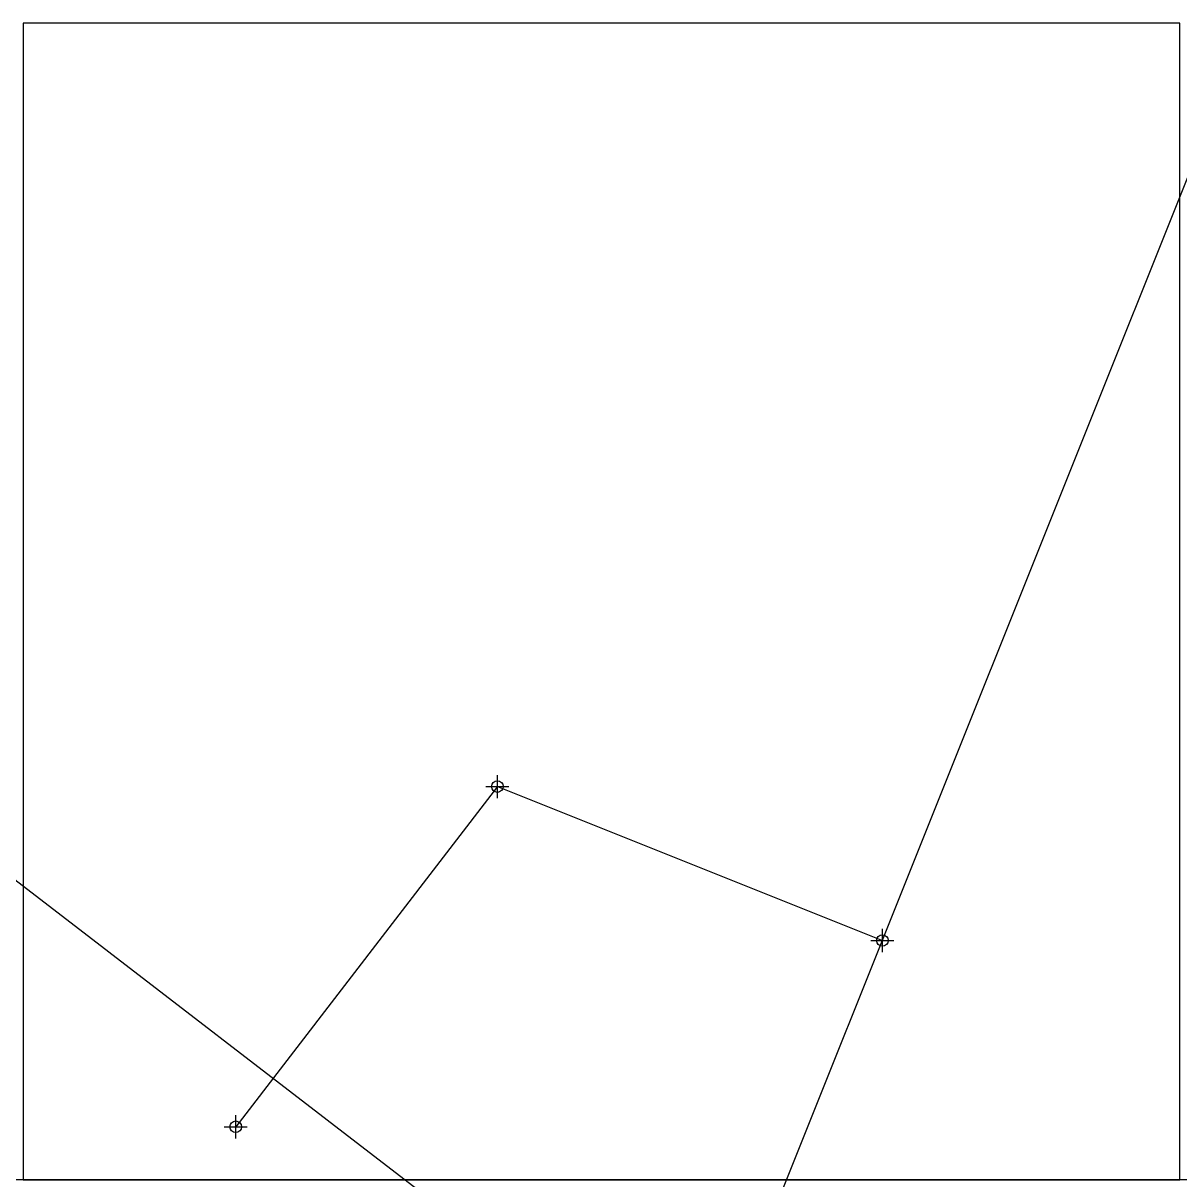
# Model space of a CAD drawing. Header units: millimetres. Extents: x 0 to 100, y 0 to 100.
import ezdxf

# ---------------------------------------------------------------- set-up
doc = ezdxf.new("R2010")
doc.units = ezdxf.units.MM
doc.header["$PDMODE"] = 34

msp = doc.modelspace()

# ---------------------------------------------------------------- linework, layer by layer
at = {"color": 3}
for p, q in [((100, 100), (0, 100)), ((0, 100), (0, 0)), ((100, 0), (100, 100)), ((0, 0), (100, 0))]:
    msp.add_line(p, q, dxfattribs=at)
at = {"extrusion": (-0.573617, -0.745703, -0.338956)}
msp.add_line((41, 34, 28), (18.38, 4.59, 14.63), dxfattribs=at)
at = {"extrusion": (-0.928477, 0.371391, 1.05604e-15)}
msp.add_line((41, 34, 28), (74.28, 20.69, 28), dxfattribs=at)
at = {"color": 1}
for p, q in [((0, 0), (100, 0)), ((100, 0, 100), (0, 0, 100)), ((0, 0, 100), (0, 0)), ((100, 0), (100, 0, 100))]:
    msp.add_line(p, q, dxfattribs=at)
at = {"color": 6}
msp.add_xline((66, 0), (0.37139, 0.92848), dxfattribs=at)
at = {"color": 4}
for direction in [(-0.79262, 0.60971), (-0.50873, 0, 0.86093)]:
    msp.add_xline((33, 0), direction, dxfattribs=at)
msp.add_point((41, 34, 28))
at = {"extrusion": (-0.928477, 0.371391, 1.05604e-15)}
msp.add_point((74.28, 20.69, 28), dxfattribs=at)
at = {"extrusion": (-0.573617, -0.745703, -0.338956)}
msp.add_point((18.38, 4.59, 14.63), dxfattribs=at)

doc.saveas('drawing.dxf')
